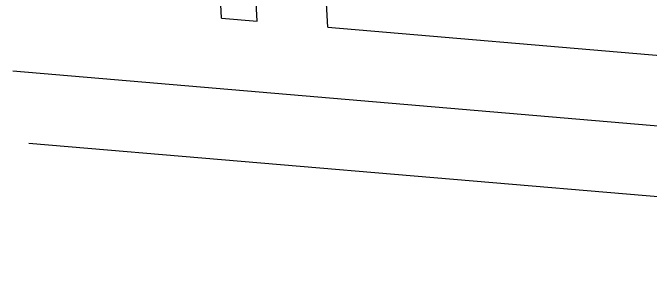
# Model space of a CAD drawing. Header units: inches. Extents: x 40 to 251, y 0 to 175.
# Drawn here: x 39.83 to 76.07, y 25.73 to 41.04 of the extents above; entities that cross this region are included whole.
import ezdxf

# ---------------------------------------------------------------- set-up
doc = ezdxf.new("R2010")
doc.units = ezdxf.units.IN
doc.header["$MEASUREMENT"] = 0

msp = doc.modelspace()

# ---------------------------------------------------------------- linework, layer by layer
for p, q in [((51.707, 40.738), (44.435, 174.902)), ((57.744, 40.224), (54.711, 96.172)), ((57.744, 40.224), (76.857, 38.597)), ((39.834, 37.735), (133.98, 29.719)), ((40.754, 33.642), (133.641, 25.734))]:
    msp.add_line(p, q)
msp.add_lwpolyline([(51.707, 40.738), (53.719, 40.567), (46.448, 174.718)])

doc.saveas('drawing.dxf')
